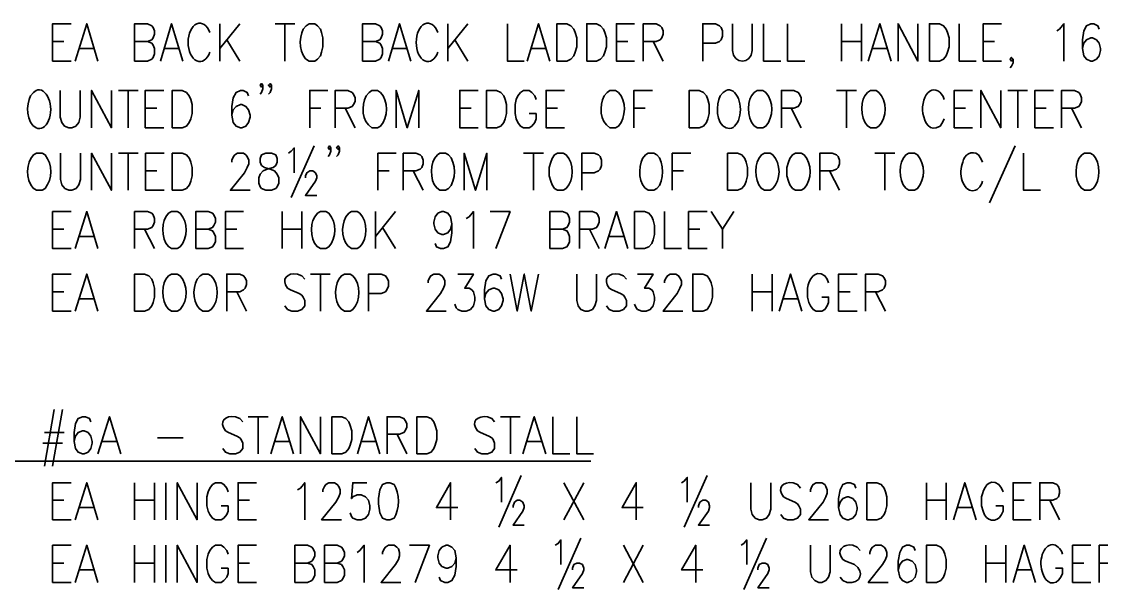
# Model space of a CAD drawing. Header units: inches. Extents: x 5 to 516, y -193 to 129.
# Drawn here: x 186.9 to 197.79, y -94.94 to -89.2 of the extents above; entities that cross this region are included whole.
import ezdxf

# ---------------------------------------------------------------- set-up
doc = ezdxf.new("R2010")
doc.units = ezdxf.units.IN
doc.header["$MEASUREMENT"] = 0
doc.layers.add('PDF3_Geometry', color=7, linetype='Continuous')

msp = doc.modelspace()

# ---------------------------------------------------------------- linework, layer by layer
at = {"layer": 'PDF3_Geometry', "lineweight": 35}
for points in [[(187.3966188, -89.6031076), (187.2099641, -89.6031076), (187.2099641, -89.226465), (187.3966188, -89.226465)], [(187.4366138, -89.6031076), (187.553273, -89.226465), (187.666599, -89.6031076)], [(188.0365713, -89.6031076), (188.0365713, -89.226465), (188.1665629, -89.226465), (188.2098935, -89.2464638), (188.223226, -89.2631294), (188.2365584, -89.2997937), (188.2365584, -89.3331249), (188.223226, -89.3697892), (188.2098935, -89.3897879), (188.1665629, -89.4064535), (188.0365713, -89.4064535)], [(188.2965576, -89.6031076), (188.4098836, -89.226465), (188.5232097, -89.6031076)], [(189.0965076, -89.2264634), (188.8965205, -89.4764474)], [(188.8965218, -89.2264634), (188.8965218, -89.6031059)], [(189.4531471, -89.2264634), (189.6531343, -89.2264634)], [(189.5531434, -89.2264634), (189.5531434, -89.6031059)], [(189.7964614, -89.6031059), (189.8531244, -89.6031059), (189.8797894, -89.5831072), (189.9097875, -89.549776), (189.92312, -89.5131117), (189.9364524, -89.4597818), (189.9364524, -89.3697876), (189.92312, -89.3164576), (189.9097875, -89.2797933), (189.8797894, -89.2464621), (189.8531244, -89.2264634), (189.7964614, -89.2264634), (189.7664633, -89.2464621), (189.7364653, -89.2797933)], [(190.3364252, -89.6031076), (190.3364252, -89.226465), (190.4664168, -89.226465), (190.5097474, -89.2464638), (190.5230799, -89.2631294), (190.5364123, -89.2997937), (190.5364123, -89.3331249), (190.5230799, -89.3697892), (190.5097474, -89.3897879), (190.4664168, -89.4064535), (190.3364252, -89.4064535)], [(190.5964115, -89.6031076), (190.7097375, -89.226465), (190.8230636, -89.6031076)], [(191.3963615, -89.2264634), (191.1963744, -89.4764474)], [(191.1963757, -89.2264634), (191.1963757, -89.6031059)], [(191.7963332, -89.2264634), (191.7963332, -89.6031059), (191.9663223, -89.6031059)], [(191.996319, -89.6031076), (192.1096451, -89.226465), (192.2229711, -89.6031076)], [(193.079587, -89.6031076), (192.8962654, -89.6031076), (192.8962654, -89.226465), (193.079587, -89.226465)], [(193.1662473, -89.6031076), (193.1662473, -89.226465), (193.2962389, -89.226465), (193.3362364, -89.2464638), (193.352902, -89.2631294), (193.3662344, -89.2997937), (193.3662344, -89.3331249), (193.352902, -89.3697892), (193.3362364, -89.3897879), (193.2962389, -89.4064535), (193.1662473, -89.4064535)], [(193.7662047, -89.6031076), (193.7662047, -89.226465), (193.8961964, -89.226465), (193.9361938, -89.2464638), (193.9528594, -89.2631294), (193.9661919, -89.2997937), (193.9661919, -89.3531236), (193.9528594, -89.3897879), (193.9361938, -89.4064535), (193.8961964, -89.4231191), (193.7662047, -89.4231191)], [(194.0661868, -89.2264634), (194.0661868, -89.4964461)], [(194.266174, -89.4964461), (194.266174, -89.2264634)], [(194.3795009, -89.2264634), (194.3795009, -89.6031059), (194.5528231, -89.6031059)], [(194.6228189, -89.2264634), (194.6228189, -89.6031059), (194.7961411, -89.6031059)], [(195.166119, -89.2264634), (195.166119, -89.6031059)], [(195.3661049, -89.2264634), (195.3661049, -89.6031059)], [(195.4361009, -89.6031076), (195.5527601, -89.226465), (195.6660862, -89.6031076)], [(195.736083, -89.6031076), (195.736083, -89.226465), (195.9360702, -89.6031076), (195.9360702, -89.226465)], [(196.3527088, -89.2264634), (196.3527088, -89.6031059), (196.5226979, -89.6031059)], [(196.7793484, -89.6031076), (196.5960268, -89.6031076), (196.5960268, -89.226465), (196.7793484, -89.226465)], [(197.3359764, -89.2997925), (197.3659745, -89.2797937), (197.409305, -89.2264638), (197.409305, -89.6031063)], [(197.7659483, -89.2797945), (197.7526158, -89.2464633), (197.7092853, -89.2264646), (197.6792872, -89.2264646), (197.6359566, -89.2464633), (197.6092917, -89.2997933), (197.5959592, -89.3897875), (197.5959592, -89.4764486), (197.6092917, -89.5497772), (197.6359566, -89.5831084), (197.6792872, -89.6031072), (197.6959528, -89.6031072), (197.7359502, -89.5831084), (197.7659483, -89.5497772), (197.7792808, -89.4964473), (197.7792808, -89.4764486), (197.7659483, -89.4231187), (197.7359502, -89.3897875), (197.6959528, -89.3697888), (197.6792872, -89.3697888), (197.6359566, -89.3897875), (197.6092917, -89.4231187), (197.5959592, -89.4764486)], [(187.2099641, -89.4064513), (187.3232902, -89.4064513)], [(188.1665678, -89.4064513), (188.2098984, -89.4231169), (188.2232308, -89.4431156), (188.2365633, -89.4764468), (188.2365633, -89.5297768), (188.2232308, -89.5664411), (188.2098984, -89.5831067), (188.1665678, -89.6031054), (188.0365761, -89.6031054)], [(188.9665111, -89.3897864), (189.0965028, -89.6031061)], [(190.4664149, -89.4064513), (190.5097455, -89.4231169), (190.523078, -89.4431156), (190.5364104, -89.4764468), (190.5364104, -89.5297768), (190.523078, -89.5664411), (190.5097455, -89.5831067), (190.4664149, -89.6031054), (190.3364233, -89.6031054)], [(191.266365, -89.3897864), (191.3963567, -89.6031061)], [(192.8962654, -89.4064513), (193.0095914, -89.4064513)], [(193.2662368, -89.4064513), (193.3662304, -89.6031054)], [(195.166119, -89.4064513), (195.3661062, -89.4064513)], [(196.5960268, -89.4064513), (196.7093529, -89.4064513)], [(187.479946, -89.4764474), (187.6232701, -89.4764474)], [(188.3365534, -89.4764474), (188.4798775, -89.4764474)], [(190.6364073, -89.4764474), (190.7797314, -89.4764474)], [(192.0363148, -89.4764474), (192.179639, -89.4764474)], [(195.4794331, -89.4764474), (195.6227572, -89.4764474)], [(196.8960089, -89.5831063), (196.8793433, -89.603105), (196.8660109, -89.5831063), (196.8793433, -89.5664407), (196.8960089, -89.5831063), (196.8960089, -89.6197706), (196.8793433, -89.6564349), (196.8660109, -89.6731005)], [(189.3298233, -89.8464256), (189.3164908, -89.8664243), (189.3031583, -89.8464256), (189.3164908, -89.82976), (189.3298233, -89.8464256), (189.3298233, -89.8830899), (189.3164908, -89.9197542), (189.3031583, -89.9364198)], [(189.4164877, -89.8464256), (189.4031552, -89.8664243), (189.3864896, -89.8464256), (189.4031552, -89.82976), (189.4164877, -89.8464256), (189.4164877, -89.8830899), (189.4031552, -89.9197542), (189.3864896, -89.9364198)], [(187.0433081, -89.8997533), (187.0166432, -89.919752), (186.9866451, -89.9530832)], [(187.2866193, -89.8997533), (187.2866193, -90.169736), (187.3032849, -90.2230659), (187.3299499, -90.2597302), (187.3732805, -90.2763958), (187.4032785, -90.2763958), (187.443276, -90.2597302), (187.473274, -90.2230659), (187.4866065, -90.169736), (187.4866065, -89.8997533)], [(187.6032698, -90.2763975), (187.6032698, -89.8997549), (187.803257, -90.2763975), (187.803257, -89.8997549)], [(187.8732517, -89.8997533), (188.0732388, -89.8997533)], [(187.973248, -89.8997533), (187.973248, -90.2763958)], [(188.3298882, -90.2763975), (188.1432335, -90.2763975), (188.1432335, -89.8997549), (188.3298882, -89.8997549)], [(189.1865016, -89.9530844), (189.1731691, -89.9197532), (189.1298386, -89.8997545), (189.1031736, -89.8997545), (189.0598431, -89.9197532), (189.029845, -89.9730832), (189.0165125, -90.0630774), (189.0165125, -90.1497385), (189.029845, -90.2230671), (189.0598431, -90.2597314), (189.1031736, -90.276397), (189.1165061, -90.276397), (189.1598366, -90.2597314), (189.1865016, -90.2230671), (189.2031672, -90.1697372), (189.2031672, -90.1497385), (189.1865016, -90.0964086), (189.1598366, -90.0630774), (189.1165061, -90.0430787), (189.1031736, -90.0430787), (189.0598431, -90.0630774), (189.029845, -90.0964086), (189.0165125, -90.1497385)], [(189.8031274, -90.2763975), (189.8031274, -89.8997549), (189.986449, -89.8997549)], [(190.0597773, -90.2763975), (190.0597773, -89.8997549), (190.1864359, -89.8997549), (190.2297664, -89.9197537), (190.2430989, -89.9364192), (190.2597645, -89.9730836), (190.2597645, -90.0097479), (190.2430989, -90.0430791), (190.2297664, -90.0630778), (190.1864359, -90.0797434), (190.0597773, -90.0797434)], [(190.5164166, -89.919752), (190.4864185, -89.8997533), (190.4297555, -89.8997533), (190.4030905, -89.919752), (190.3730925, -89.9530832)], [(190.6730735, -90.2763975), (190.6730735, -89.8997549), (190.7863996, -90.2763975), (190.9030588, -89.8997549), (190.9030588, -90.2763975)], [(191.5030178, -90.2763975), (191.3163631, -90.2763975), (191.3163631, -89.8997549), (191.5030178, -89.8997549)], [(192.086313, -89.9897473), (192.0729805, -89.9530829), (192.0429824, -89.9197518), (192.0163175, -89.899753), (191.9596544, -89.899753), (191.9296563, -89.9197518), (191.9029914, -89.9530829), (191.8863258, -89.9897473), (191.8729933, -90.0430772), (191.8729933, -90.1330714), (191.8863258, -90.1864013), (191.9029914, -90.2230656), (191.9296563, -90.25973), (191.9596544, -90.2763956), (192.0163175, -90.2763956), (192.0429824, -90.25973), (192.0729805, -90.2230656), (192.086313, -90.1864013), (192.086313, -90.1330714), (192.0163175, -90.1330714)], [(192.372964, -90.2763975), (192.1863093, -90.2763975), (192.1863093, -89.8997549), (192.372964, -89.8997549)], [(192.91626, -89.919752), (192.886262, -89.8997533), (192.8295989, -89.8997533), (192.802934, -89.919752), (192.7729359, -89.9530832)], [(193.0729169, -90.2763975), (193.0729169, -89.8997549), (193.2595716, -89.8997549)], [(194.0028568, -89.8997533), (193.9728587, -89.919752), (193.9428606, -89.9530832)], [(194.4028319, -89.919752), (194.3728339, -89.8997533), (194.3161708, -89.8997533), (194.2861727, -89.919752), (194.2595078, -89.9530832)], [(194.5594888, -90.2763975), (194.5594888, -89.8997549), (194.6861474, -89.8997549), (194.7294779, -89.9197537), (194.7428104, -89.9364192), (194.759476, -89.9730836), (194.759476, -90.0097479), (194.7428104, -90.0430791), (194.7294779, -90.0630778), (194.6861474, -90.0797434), (194.5594888, -90.0797434)], [(195.1161209, -89.8997533), (195.3161081, -89.8997533)], [(195.2161104, -89.8997533), (195.2161104, -90.2763958)], [(195.5427632, -89.919752), (195.5160982, -89.8997533), (195.4594352, -89.8997533), (195.4294371, -89.919752), (195.4027722, -89.9530832)], [(196.4860322, -90.2763975), (196.3027107, -90.2763975), (196.3027107, -89.8997549), (196.4860322, -89.8997549)], [(196.5726925, -90.2763975), (196.5726925, -89.8997549), (196.7726797, -90.2763975), (196.7726797, -89.8997549)], [(196.8426744, -89.8997533), (197.0426616, -89.8997533)], [(196.9426707, -89.8997533), (196.9426707, -90.2763958)], [(197.3026474, -90.2763975), (197.1159927, -90.2763975), (197.1159927, -89.8997549), (197.3026474, -89.8997549)], [(197.3859745, -90.2763975), (197.3859745, -89.8997549), (197.5159662, -89.8997549), (197.5592968, -89.9197537), (197.5726292, -89.9364192), (197.5859617, -89.9730836), (197.5859617, -90.0097479), (197.5726292, -90.0430791), (197.5592968, -90.0630778), (197.5159662, -90.0797434), (197.3859745, -90.0797434)], [(188.1432335, -90.0797446), (188.2598927, -90.0797446)], [(189.8031274, -90.0797446), (189.9164534, -90.0797446)], [(190.1597736, -90.0797446), (190.2597672, -90.2763987)], [(191.3163631, -90.0797446), (191.4296892, -90.0797446)], [(192.1863093, -90.0797446), (192.3029685, -90.0797446)], [(193.0729169, -90.0797446), (193.186243, -90.0797446)], [(194.6594851, -90.0797446), (194.7594787, -90.2763987)], [(196.3027107, -90.0797446), (196.4160367, -90.0797446)], [(197.1159927, -90.0797446), (197.2293187, -90.0797446)], [(197.4859708, -90.0797446), (197.5859644, -90.2763987)], [(190.4297555, -90.2763958), (190.4864185, -90.2763958), (190.5164166, -90.2597302)], [(192.8295989, -90.2763958), (192.886262, -90.2763958), (192.91626, -90.2597302)], [(194.3161708, -90.2763958), (194.3728339, -90.2763958), (194.4028319, -90.2597302)], [(195.4594352, -90.2763958), (195.5160982, -90.2763958), (195.5427632, -90.2597302)], [(196.1593838, -90.25973), (196.1860488, -90.2230656), (196.2027144, -90.1864013)], [(189.5898096, -90.5330474), (189.6164746, -90.5130487), (189.6464727, -90.4797175), (189.6464727, -90.7297015)], [(189.6164735, -90.9796842), (189.8464587, -90.4597175)], [(190.0164451, -90.4797163), (190.0031127, -90.4963819), (189.9897802, -90.4797163), (190.0031127, -90.4597175), (190.0164451, -90.4797163), (190.0164451, -90.5130475), (190.0031127, -90.5497118), (189.9897802, -90.5663774)], [(190.1031095, -90.4797163), (190.089777, -90.4963819), (190.0731114, -90.4797163), (190.089777, -90.4597175), (190.1031095, -90.4797163), (190.1031095, -90.5130475), (190.089777, -90.5497118), (190.0731114, -90.5663774)], [(196.9160068, -90.4597184), (196.6593566, -91.0330149)], [(187.2899557, -90.5330474), (187.2899557, -90.799697), (187.3032882, -90.8530269), (187.3332863, -90.8896912), (187.3732837, -90.9063568), (187.4032818, -90.9063568), (187.4466123, -90.8896912), (187.4732773, -90.8530269), (187.4899429, -90.799697), (187.4899429, -90.5330474)], [(187.6032698, -90.9063552), (187.6032698, -90.5330458), (187.803257, -90.9063552), (187.803257, -90.5330458)], [(187.8732517, -90.5330474), (188.0732388, -90.5330474)], [(187.973248, -90.5330474), (187.973248, -90.9063568)], [(188.3332246, -90.9063552), (188.1465699, -90.9063552), (188.1465699, -90.5330458), (188.3332246, -90.5330458)], [(189.0165092, -90.6230414), (189.0165092, -90.6030426), (189.0331748, -90.5663783), (189.0465073, -90.5497127), (189.0731723, -90.5330471), (189.1331684, -90.5330471), (189.1598334, -90.5497127), (189.1731659, -90.5663783), (189.1898315, -90.6030426), (189.1898315, -90.639707), (189.1731659, -90.6763713), (189.1465009, -90.7297012), (189.0031768, -90.9063565), (189.2031639, -90.9063565)], [(190.4897492, -90.9063552), (190.4897492, -90.5330458), (190.6730708, -90.5330458)], [(190.7463991, -90.9063552), (190.7463991, -90.5330458), (190.8730577, -90.5330458), (190.9163882, -90.5497114), (190.9330538, -90.566377), (190.9463863, -90.6030413), (190.9463863, -90.6397056), (190.9330538, -90.6763699), (190.9163882, -90.6930355), (190.8730577, -90.7097011), (190.7463991, -90.7097011)], [(191.2030384, -90.549713), (191.1730404, -90.5330474), (191.1163773, -90.5330474), (191.0897124, -90.549713), (191.0597143, -90.5863773)], [(191.3596953, -90.9063552), (191.3596953, -90.5330458), (191.4730214, -90.9063552), (191.5896806, -90.5330458), (191.5896806, -90.9063552)], [(191.9596596, -90.5330474), (192.1596468, -90.5330474)], [(192.0596491, -90.5330474), (192.0596491, -90.9063568)], [(192.3896282, -90.549713), (192.3596301, -90.5330474), (192.3029671, -90.5330474), (192.272969, -90.549713), (192.2463041, -90.5863773), (192.2329716, -90.6230416), (192.216306, -90.6763715), (192.216306, -90.7630326), (192.2329716, -90.8163626), (192.2463041, -90.8530269), (192.272969, -90.8896912), (192.3029671, -90.9063568), (192.3596301, -90.9063568), (192.3896282, -90.8896912)], [(192.5462851, -90.9063552), (192.5462851, -90.5330458), (192.6729437, -90.5330458), (192.7162742, -90.5497114), (192.7329398, -90.566377), (192.7462723, -90.6030413), (192.7462723, -90.6563712), (192.7329398, -90.6930355), (192.7162742, -90.7097011), (192.6729437, -90.7296998), (192.5462851, -90.7296998)], [(193.3028997, -90.549713), (193.2729017, -90.5330474), (193.2162386, -90.5330474), (193.1895737, -90.549713), (193.1595756, -90.5863773)], [(193.4595634, -90.9063552), (193.4595634, -90.5330458), (193.6462181, -90.5330458)], [(194.4728312, -90.549713), (194.4461663, -90.5330474), (194.3895032, -90.5330474), (194.3595052, -90.549713), (194.3328402, -90.5863773)], [(194.7894716, -90.549713), (194.7594736, -90.5330474), (194.7028105, -90.5330474), (194.6728125, -90.549713), (194.6461475, -90.5863773), (194.632815, -90.6230416), (194.6161494, -90.6763715), (194.6161494, -90.7630326), (194.632815, -90.8163626), (194.6461475, -90.8530269), (194.6728125, -90.8896912), (194.7028105, -90.9063568), (194.7594736, -90.9063568), (194.7894716, -90.8896912)], [(194.9461353, -90.9063552), (194.9461353, -90.5330458), (195.0727939, -90.5330458), (195.1161244, -90.5497114), (195.13279, -90.566377), (195.1461225, -90.6030413), (195.1461225, -90.6397056), (195.13279, -90.6763699), (195.1161244, -90.6930355), (195.0727939, -90.7097011), (194.9461353, -90.7097011)], [(195.5027606, -90.5330474), (195.7027478, -90.5330474)], [(195.6027569, -90.5330474), (195.6027569, -90.9063568)], [(196.5893609, -90.6230414), (196.5726953, -90.586377), (196.5460303, -90.5497127)], [(197.0026644, -90.5330474), (197.0026644, -90.9063568), (197.1726535, -90.9063568)], [(197.7026217, -90.549713), (197.6726236, -90.5330474), (197.6159606, -90.5330474), (197.5892957, -90.549713), (197.5592976, -90.5863773)], [(188.1465699, -90.7097023), (188.259896, -90.7097023)], [(189.7597952, -90.7830314), (189.7597952, -90.7630326), (189.7731277, -90.7297015), (189.8031257, -90.7097027), (189.8331238, -90.7097027), (189.8597888, -90.7297015), (189.8731213, -90.7630326), (189.8731213, -90.7830314), (189.8597888, -90.8163626), (189.7597952, -90.9596867), (189.8731213, -90.9596867)], [(190.4897492, -90.7097023), (190.6030753, -90.7097023)], [(190.8463955, -90.7097023), (190.946389, -90.9063564)], [(193.4595634, -90.7097023), (193.5728895, -90.7097023)], [(195.0461248, -90.7097023), (195.1461184, -90.9063564)], [(191.1163773, -90.9063568), (191.1730404, -90.9063568), (191.2030384, -90.8896912)], [(193.2162386, -90.9063568), (193.2729017, -90.9063568), (193.3028997, -90.8896912)], [(194.3895032, -90.9063568), (194.4461663, -90.9063568), (194.4728312, -90.8896912)], [(197.6159606, -90.9063568), (197.6726236, -90.9063568), (197.7026217, -90.8896912)], [(187.3966188, -91.4963205), (187.2099641, -91.4963205), (187.2099641, -91.1230111), (187.3966188, -91.1230111)], [(187.4366138, -91.4963205), (187.553273, -91.1230111), (187.666599, -91.4963205)], [(188.0365713, -91.4963205), (188.0365713, -91.1230111), (188.1665629, -91.1230111), (188.2098935, -91.1396767), (188.223226, -91.1563423), (188.2365584, -91.1930066), (188.2365584, -91.2296709), (188.223226, -91.2630021), (188.2098935, -91.2830008), (188.1665629, -91.2996664), (188.0365713, -91.2996664)], [(188.4965469, -91.1396749), (188.4665488, -91.1230093), (188.4098858, -91.1230093), (188.3798877, -91.1396749), (188.3532228, -91.1763392)], [(188.6532038, -91.4963205), (188.6532038, -91.1230111), (188.7798624, -91.1230111), (188.8231929, -91.1396767), (188.8365254, -91.1563423), (188.853191, -91.1930066), (188.853191, -91.2296709), (188.8365254, -91.2630021), (188.8231929, -91.2830008), (188.7798624, -91.2996664), (188.6532038, -91.2996664)], [(189.1365007, -91.4963205), (188.9531792, -91.4963205), (188.9531792, -91.1230111), (189.1365007, -91.1230111)], [(189.5231432, -91.1230093), (189.5231432, -91.4963187)], [(189.7231358, -91.1230093), (189.7231358, -91.4963187)], [(189.9964508, -91.1396749), (189.9664527, -91.1230093), (189.9097896, -91.1230093), (189.8797916, -91.1396749), (189.8531266, -91.1763392)], [(190.3097648, -91.1396749), (190.2797667, -91.1230093), (190.2231037, -91.1230093), (190.1964387, -91.1396749), (190.1664407, -91.1763392)], [(190.4664149, -91.1230093), (190.4664149, -91.4963187)], [(190.6664075, -91.1230093), (190.4664204, -91.3729933)], [(191.2363715, -91.2463365), (191.2230391, -91.2996664), (191.1963741, -91.3363307), (191.1530435, -91.3529963), (191.1363779, -91.3529963), (191.0963805, -91.3363307), (191.0663824, -91.2996664), (191.05305, -91.2463365), (191.05305, -91.2296709), (191.0663824, -91.176341), (191.0963805, -91.1396767), (191.1363779, -91.1230111), (191.1530435, -91.1230111), (191.1963741, -91.1396767), (191.2230391, -91.176341), (191.2363715, -91.2463365), (191.2363715, -91.3363307), (191.2230391, -91.4263249), (191.1963741, -91.4796549), (191.1530435, -91.4963205), (191.1230455, -91.4963205), (191.0797149, -91.4796549), (191.0663824, -91.4429905)], [(191.3796932, -91.1930054), (191.4096913, -91.1763398), (191.4530219, -91.1230098), (191.4530219, -91.4963192)], [(191.6796754, -91.4963205), (191.8229995, -91.1230111), (191.6230123, -91.1230111)], [(192.2229755, -91.4963205), (192.2229755, -91.1230111), (192.3529672, -91.1230111), (192.3962977, -91.1396767), (192.4096302, -91.1563423), (192.4229627, -91.1930066), (192.4229627, -91.2296709), (192.4096302, -91.2630021), (192.3962977, -91.2830008), (192.3529672, -91.2996664), (192.2229755, -91.2996664)], [(192.5229508, -91.4963205), (192.5229508, -91.1230111), (192.6529425, -91.1230111), (192.696273, -91.1396767), (192.7096055, -91.1563423), (192.722938, -91.1930066), (192.722938, -91.2296709), (192.7096055, -91.2630021), (192.696273, -91.2830008), (192.6529425, -91.2996664), (192.5229508, -91.2996664)], [(192.7796076, -91.4963205), (192.8962667, -91.1230111), (193.0095928, -91.4963205)], [(193.379565, -91.1230093), (193.379565, -91.4963187), (193.5528872, -91.4963187)], [(193.8095377, -91.4963205), (193.622883, -91.4963205), (193.622883, -91.1230111), (193.8095377, -91.1230111)], [(193.8528691, -91.1230093), (193.9661952, -91.2996646), (193.9661952, -91.4963187)], [(194.0795188, -91.1230093), (193.9661927, -91.2996646)], [(187.2099641, -91.2996642), (187.3232902, -91.2996642)], [(188.1365676, -91.2996642), (188.2365611, -91.4963183)], [(188.779864, -91.2996642), (188.8231945, -91.3163298), (188.836527, -91.3363285), (188.8531926, -91.3729929), (188.8531926, -91.4263228), (188.836527, -91.459654), (188.8231945, -91.4796527), (188.779864, -91.4963183), (188.6532054, -91.4963183)], [(188.9531792, -91.2996642), (189.0665052, -91.2996642)], [(189.5231432, -91.2996642), (189.7231303, -91.2996642)], [(190.536411, -91.2829993), (190.6664026, -91.496319)], [(192.3529653, -91.2996642), (192.3962958, -91.3163298), (192.4096283, -91.3363285), (192.4229608, -91.3729929), (192.4229608, -91.4263228), (192.4096283, -91.459654), (192.3962958, -91.4796527), (192.3529653, -91.4963183), (192.2229736, -91.4963183)], [(192.6229471, -91.2996642), (192.7229407, -91.4963183)], [(193.622883, -91.2996642), (193.7362091, -91.2996642)], [(187.479946, -91.3729933), (187.6232701, -91.3729933)], [(192.822933, -91.3729933), (192.9662571, -91.3729933)], [(188.4098858, -91.4963187), (188.4665488, -91.4963187), (188.4965469, -91.4796531)], [(189.9097896, -91.4963187), (189.9664527, -91.4963187), (189.9964508, -91.4796531)], [(190.2231037, -91.4963187), (190.2797667, -91.4963187), (190.3097648, -91.4796531)], [(187.3966188, -92.1262782), (187.2099641, -92.1262782), (187.2099641, -91.7529688), (187.3966188, -91.7529688)], [(187.4366138, -92.1262782), (187.553273, -91.7529688), (187.666599, -92.1262782)], [(188.4965469, -91.769636), (188.4665488, -91.7529704), (188.4098858, -91.7529704), (188.3798877, -91.769636), (188.3532228, -91.8063003)], [(188.809861, -91.769636), (188.7798629, -91.7529704), (188.7231999, -91.7529704), (188.6965349, -91.769636), (188.6665368, -91.8063003)], [(188.9665111, -92.1262782), (188.9665111, -91.7529688), (189.0965028, -91.7529688), (189.1365002, -91.7696344), (189.1531658, -91.7896331), (189.1664983, -91.8229643), (189.1664983, -91.8596286), (189.1531658, -91.8962929), (189.1365002, -91.9129585), (189.0965028, -91.9329572), (188.9665111, -91.9329572)], [(189.7531292, -91.8062981), (189.7231311, -91.7696338), (189.6798006, -91.7529682)], [(189.8097933, -91.7529704), (190.0097805, -91.7529704)], [(189.9097896, -91.7529704), (189.9097896, -92.1262798)], [(190.2364356, -91.769636), (190.2097707, -91.7529704), (190.1531077, -91.7529704), (190.1231096, -91.769636), (190.0964446, -91.8063003)], [(190.3964257, -92.1262782), (190.3964257, -91.7529688), (190.5230842, -91.7529688), (190.5664148, -91.7696344), (190.5797472, -91.7896331), (190.5964128, -91.8229643), (190.5964128, -91.8762942), (190.5797472, -91.9129585), (190.5664148, -91.9329572), (190.5230842, -91.9496228), (190.3964257, -91.9496228)], [(190.9963831, -91.8429644), (190.9963831, -91.8229656), (191.0097156, -91.7896344), (191.0230481, -91.7696357), (191.0530462, -91.7529701), (191.1097092, -91.7529701), (191.1363741, -91.7696357), (191.1530397, -91.7896344), (191.1663722, -91.8229656), (191.1663722, -91.85963), (191.1530397, -91.8962943), (191.1230417, -91.9496242), (190.9797175, -92.1262795), (191.1797047, -92.1262795)], [(191.2963652, -91.7529704), (191.4530219, -91.7529704), (191.3663608, -91.8962945), (191.4096913, -91.8962945), (191.4363563, -91.9129601), (191.4530219, -91.9329589), (191.4663543, -91.9862888), (191.4663543, -92.01962), (191.4530219, -92.0729499), (191.4230238, -92.1096142), (191.3796932, -92.1262798), (191.3363627, -92.1262798), (191.2963652, -92.1096142), (191.2796996, -92.0929486), (191.2663672, -92.0562843)], [(191.7363395, -91.8062981), (191.723007, -91.7696338), (191.6796764, -91.7529682), (191.6530115, -91.7529682), (191.6096809, -91.7696338), (191.5796829, -91.8229637), (191.5663504, -91.912958), (191.5663504, -92.0029522), (191.5796829, -92.0729477), (191.6096809, -92.109612), (191.6530115, -92.1262776), (191.666344, -92.1262776), (191.7096745, -92.109612), (191.7363395, -92.0729477), (191.7530051, -92.0196178), (191.7530051, -92.0029522), (191.7363395, -91.9496223), (191.7096745, -91.912958), (191.666344, -91.8962924), (191.6530115, -91.8962924), (191.6096809, -91.912958), (191.5796829, -91.9496223), (191.5663504, -92.0029522)], [(191.8229971, -91.7529704), (191.8963257, -92.1262798), (191.9663212, -91.7529704), (192.0363167, -92.1262798), (192.1096454, -91.7529704)], [(192.496287, -91.7529704), (192.496287, -92.01962), (192.5096194, -92.0729499), (192.5362844, -92.1096142), (192.5796149, -92.1262798), (192.609613, -92.1262798), (192.6529436, -92.1096142), (192.6796085, -92.0729499), (192.6962741, -92.01962), (192.6962741, -91.7529704)], [(192.9962549, -91.8062981), (192.9662568, -91.7696338), (192.9229263, -91.7529682)], [(193.1095831, -91.7529704), (193.2662398, -91.7529704), (193.1795787, -91.8962945), (193.2229092, -91.8962945), (193.2529073, -91.9129601), (193.2662398, -91.9329589), (193.2795722, -91.9862888), (193.2795722, -92.01962), (193.2662398, -92.0729499), (193.2362417, -92.1096142), (193.1962442, -92.1262798), (193.1529137, -92.1262798), (193.1095831, -92.1096142), (193.0962507, -92.0929486), (193.0795851, -92.0562843)], [(193.379565, -91.8429644), (193.379565, -91.8229656), (193.3962306, -91.7896344), (193.4095631, -91.7696357), (193.436228, -91.7529701), (193.4962242, -91.7529701), (193.5228892, -91.7696357), (193.5362216, -91.7896344), (193.5528872, -91.8229656), (193.5528872, -91.85963), (193.5362216, -91.8962943), (193.5095567, -91.9496242), (193.3662325, -92.1262795), (193.5662197, -92.1262795)], [(194.2661727, -91.7529704), (194.2661727, -92.1262798)], [(194.4661585, -91.7529704), (194.4661585, -92.1262798)], [(194.5361545, -92.1262782), (194.6528137, -91.7529688), (194.7661398, -92.1262782)], [(195.0361225, -91.8429644), (195.02279, -91.8063), (194.9961251, -91.7696357)], [(195.3227735, -92.1262782), (195.1361188, -92.1262782), (195.1361188, -91.7529688), (195.3227735, -91.7529688)], [(195.409437, -92.1262782), (195.409437, -91.7529688), (195.5360956, -91.7529688), (195.5794261, -91.7696344), (195.5960917, -91.7896331), (195.6094242, -91.8229643), (195.6094242, -91.8596286), (195.5960917, -91.8962929), (195.5794261, -91.9129585), (195.5360956, -91.9329572), (195.409437, -91.9329572)], [(189.579807, -91.8962924), (189.6098051, -91.912958), (189.6964662, -91.9496223), (189.7231311, -91.9662879), (189.7364636, -91.9862866), (189.7531292, -92.0196178), (189.7531292, -92.0729477), (189.7231311, -92.109612), (189.6798006, -92.1262776), (189.6231376, -92.1262776), (189.579807, -92.109612), (189.553142, -92.0729477)], [(192.8229327, -91.8962924), (192.8529308, -91.912958), (192.9362587, -91.9496223), (192.9662568, -91.9662879), (192.9795893, -91.9862866), (192.9962549, -92.0196178), (192.9962549, -92.0729477), (192.9662568, -92.109612), (192.9229263, -92.1262776), (192.8662632, -92.1262776), (192.8229327, -92.109612), (192.7962677, -92.0729477)], [(194.8228028, -91.8962943), (194.8228028, -91.9862885), (194.8361353, -92.0396184), (194.8528009, -92.0729496), (194.8794659, -92.1096139), (194.9094639, -92.1262795), (194.966127, -92.1262795), (194.9961251, -92.1096139), (195.02279, -92.0729496), (195.0361225, -92.0396184), (195.0361225, -91.9862885), (194.966127, -91.9862885)], [(187.2099641, -91.9329583), (187.3232902, -91.9329583)], [(187.479946, -92.0029544), (187.6232701, -92.0029544)], [(189.0665074, -91.9329583), (189.166501, -92.1262793)], [(194.2661727, -91.9329583), (194.4661598, -91.9329583)], [(194.5794867, -92.0029544), (194.7228109, -92.0029544)], [(195.1361188, -91.9329583), (195.252778, -91.9329583)], [(195.5094266, -91.9329583), (195.6094202, -92.1262793)], [(188.4098858, -92.1262798), (188.4665488, -92.1262798), (188.4965469, -92.1096142)], [(188.7231999, -92.1262798), (188.7798629, -92.1262798), (188.809861, -92.1096142)], [(190.1531077, -92.1262798), (190.2097707, -92.1262798), (190.2364356, -92.1096142)], [(187.2266256, -93.1195481), (187.126632, -93.6928447)], [(187.3099536, -93.1195481), (187.20996, -93.6928447)], [(187.5966038, -93.2462083), (187.5832713, -93.209544), (187.5399408, -93.1928784), (187.5099427, -93.1928784), (187.4666121, -93.209544), (187.4399472, -93.2628739), (187.4266147, -93.3528681), (187.4266147, -93.4428623), (187.4399472, -93.5128578), (187.4666121, -93.5495222), (187.5099427, -93.5661878), (187.5266083, -93.5661878), (187.5666057, -93.5495222), (187.5966038, -93.5128578), (187.6099363, -93.4595279), (187.6099363, -93.4428623), (187.5966038, -93.3895324), (187.5666057, -93.3528681), (187.5266083, -93.3362025), (187.5099427, -93.3362025), (187.4666121, -93.3528681), (187.4399472, -93.3895324), (187.4266147, -93.4428623)], [(187.6665999, -93.5661849), (187.783259, -93.1928755), (187.8965851, -93.5661849)], [(189.1265079, -93.2462083), (189.0965098, -93.209544), (189.0531793, -93.1928784)], [(189.1831652, -93.1928771), (189.3831524, -93.1928771)], [(189.2831615, -93.1928771), (189.2831615, -93.5661865)], [(189.4098217, -93.5661849), (189.5264809, -93.1928755), (189.639807, -93.5661849)], [(189.7098038, -93.5661849), (189.7098038, -93.1928755), (189.909791, -93.5661849), (189.909791, -93.1928755)], [(190.2830974, -93.5661849), (190.3964235, -93.1928755), (190.5097496, -93.5661849)], [(190.5830795, -93.5661849), (190.5830795, -93.1928755), (190.7097381, -93.1928755), (190.7530686, -93.2095411), (190.7664011, -93.2295398), (190.7830667, -93.262871), (190.7830667, -93.2995353), (190.7664011, -93.3361996), (190.7530686, -93.3528652), (190.7097381, -93.3695308), (190.5830795, -93.3695308)], [(191.6663434, -93.2462083), (191.6396785, -93.209544), (191.5963479, -93.1928784)], [(191.7263371, -93.1928771), (191.9263243, -93.1928771)], [(191.8263334, -93.1928771), (191.8263334, -93.5661865)], [(191.9529868, -93.5661849), (192.0663129, -93.1928755), (192.1829721, -93.5661849)], [(192.252969, -93.1928771), (192.252969, -93.5661865), (192.4262912, -93.5661865)], [(192.496287, -93.1928771), (192.496287, -93.5661865), (192.6662761, -93.5661865)], [(187.1266361, -93.3528671), (187.3266233, -93.3528671)], [(188.2665573, -93.4061949), (188.5265407, -93.4061949)], [(188.9531857, -93.3362025), (188.9831837, -93.3528681), (189.0665117, -93.3895324), (189.0965098, -93.406198), (189.1098423, -93.4228636), (189.1265079, -93.4595279), (189.1265079, -93.5128578), (189.0965098, -93.5495222), (189.0531793, -93.5661878), (188.9965162, -93.5661878), (188.9531857, -93.5495222), (188.9265207, -93.5128578)], [(190.6830691, -93.3695321), (190.7830627, -93.5661861)], [(191.4963543, -93.3362025), (191.5263524, -93.3528681), (191.6096804, -93.3895324), (191.6396785, -93.406198), (191.6530109, -93.4228636), (191.6663434, -93.4595279), (191.6663434, -93.5128578), (191.6396785, -93.5495222), (191.5963479, -93.5661878), (191.5396849, -93.5661878), (191.4963543, -93.5495222), (191.4663562, -93.5128578)], [(187.1099678, -93.459526), (187.309955, -93.459526)], [(187.709932, -93.4428611), (187.8532562, -93.4428611)], [(189.4531471, -93.4428611), (189.5964712, -93.4428611)], [(190.3264296, -93.4428611), (190.4664206, -93.4428611)], [(191.996319, -93.4428611), (192.1396432, -93.4428611)], [(185.4934061, -93.6428469), (192.6362816, -93.6428469)], [(187.3966188, -94.2328088), (187.2099641, -94.2328088), (187.2099641, -93.8594994), (187.3966188, -93.8594994)], [(187.4366138, -94.2328088), (187.553273, -93.8594994), (187.666599, -94.2328088)], [(188.0365713, -93.8595011), (188.0365713, -94.2328105)], [(188.2365639, -93.8595011), (188.2365639, -94.2328105)], [(188.3532217, -93.8595011), (188.3532217, -94.2328105)], [(188.4665431, -94.2328088), (188.4665431, -93.8594994), (188.6665303, -94.2328088), (188.6665303, -93.8594994)], [(188.9798498, -93.949495), (188.9665173, -93.9128307), (188.9365193, -93.8761664), (188.9098543, -93.8595008), (188.8531913, -93.8595008), (188.8231932, -93.8761664), (188.7965282, -93.9128307), (188.7798626, -93.949495), (188.7665302, -94.0028249), (188.7665302, -94.0928192), (188.7798626, -94.1461491), (188.7965282, -94.1794803), (188.8231932, -94.2161446), (188.8531913, -94.2328102), (188.9098543, -94.2328102), (188.9365193, -94.2161446), (188.9665173, -94.1794803), (188.9798498, -94.1461491), (188.9798498, -94.0928192), (188.9098543, -94.0928192)], [(189.266494, -94.2328088), (189.0798393, -94.2328088), (189.0798393, -93.8594994), (189.266494, -93.8594994)], [(189.6798036, -93.9294971), (189.7098017, -93.9128315), (189.7531322, -93.8595016), (189.7531322, -94.232811)], [(189.9364535, -93.949495), (189.9364535, -93.9294963), (189.9531191, -93.8961651), (189.9664516, -93.8761664), (189.9964497, -93.8595008), (190.0531127, -93.8595008), (190.0797777, -93.8761664), (190.0964433, -93.8961651), (190.1097757, -93.9294963), (190.1097757, -93.9661606), (190.0964433, -94.0028249), (190.0664452, -94.0561548), (189.923121, -94.2328102), (190.1231082, -94.2328102)], [(190.3797573, -93.8595011), (190.2364332, -93.8595011), (190.2231007, -94.0194908), (190.2364332, -94.0028252), (190.2797638, -93.9828265), (190.3230943, -93.9828265), (190.3664249, -94.0028252), (190.3964229, -94.0361564), (190.4097554, -94.0928194), (190.4097554, -94.1261506), (190.3964229, -94.1794805), (190.3664249, -94.2161449), (190.3230943, -94.2328105), (190.2797638, -94.2328105), (190.2364332, -94.2161449), (190.2231007, -94.1994793), (190.2097682, -94.1628149)], [(190.6530718, -93.8761667), (190.6097412, -93.8595011), (190.5797432, -93.8595011), (190.5364126, -93.8761667), (190.5097477, -93.9294966), (190.4964152, -94.0194908), (190.4964152, -94.0728207), (190.5097477, -94.1628149), (190.5364126, -94.2161449), (190.5797432, -94.2328105), (190.6097412, -94.2328105), (190.6530718, -94.2161449)], [(191.2230396, -94.2328105), (191.2230396, -93.8595011), (191.0797155, -94.109485), (191.2963682, -94.109485)], [(191.6796754, -93.8595011), (191.7096734, -93.8428355), (191.7363384, -93.8061711), (191.7363384, -94.0561551)], [(191.7096756, -94.3061379), (191.9363277, -93.7861712)], [(192.566283, -93.8595011), (192.3662958, -94.2328105)], [(192.3662972, -93.8595011), (192.5662844, -94.2328105)], [(193.0962512, -94.2328105), (193.0962512, -93.8595011), (192.9529271, -94.109485), (193.1662467, -94.109485)], [(193.552887, -93.8595011), (193.5795519, -93.8428355), (193.60955, -93.8061711), (193.60955, -94.0561551)], [(193.5795508, -94.3061379), (193.8095361, -93.7861712)], [(194.2528407, -93.8595011), (194.2528407, -94.1261506), (194.2661732, -94.1794805), (194.2961713, -94.2161449), (194.3361687, -94.2328105), (194.3661668, -94.2328105), (194.4094974, -94.2161449), (194.4361623, -94.1794805), (194.4528279, -94.1261506), (194.4528279, -93.8595011)], [(194.7528087, -93.9128322), (194.7228106, -93.8761679), (194.67948, -93.8595023)], [(194.852805, -93.949495), (194.852805, -93.9294963), (194.8661375, -93.8961651), (194.8794699, -93.8761664), (194.909468, -93.8595008), (194.966131, -93.8595008), (194.9961291, -93.8761664), (195.0094616, -93.8961651), (195.0227941, -93.9294963), (195.0227941, -93.9661606), (195.0094616, -94.0028249), (194.9794635, -94.0561548), (194.8361394, -94.2328102), (195.0361266, -94.2328102)], [(195.3094407, -93.9128322), (195.2961083, -93.8761679), (195.2527777, -93.8595023), (195.2227796, -93.8595023), (195.1794491, -93.8761679), (195.1527841, -93.9294978), (195.1361185, -94.019492), (195.1361185, -94.1094863), (195.1527841, -94.1794818), (195.1794491, -94.2161461), (195.2227796, -94.2328117), (195.2361121, -94.2328117), (195.2794427, -94.2161461), (195.3094407, -94.1794818), (195.3227732, -94.1261519), (195.3227732, -94.1094863), (195.3094407, -94.0561563), (195.2794427, -94.019492), (195.2361121, -94.0028264), (195.2227796, -94.0028264), (195.1794491, -94.019492), (195.1527841, -94.0561563), (195.1361185, -94.1094863)], [(196.0227264, -93.8595011), (196.0227264, -94.2328105)], [(196.222719, -93.8595011), (196.222719, -94.2328105)], [(196.2960447, -94.2328088), (196.4093708, -93.8594994), (196.5226968, -94.2328088)], [(197.0793305, -94.2328088), (196.8960089, -94.2328088), (196.8960089, -93.8594994), (197.0793305, -93.8594994)], [(197.1659908, -94.2328088), (197.1659908, -93.8594994), (197.2959825, -93.8594994), (197.3359799, -93.876165), (197.3526455, -93.8961637), (197.365978, -93.9294949), (197.365978, -93.9661593), (197.3526455, -94.0028236), (197.3359799, -94.0194892), (197.2959825, -94.0361548), (197.1659908, -94.0361548)], [(196.7960126, -93.949495), (196.779347, -93.9128307), (196.7526821, -93.8761664)], [(187.2099641, -94.036156), (187.3232902, -94.036156)], [(188.0365713, -94.036156), (188.2365584, -94.036156)], [(189.0798393, -94.036156), (189.1964985, -94.036156)], [(191.8529973, -94.109485), (191.8529973, -94.0928194), (191.8663298, -94.0561551), (191.8963279, -94.0361564), (191.9229928, -94.0361564), (191.9529909, -94.0561551), (191.9663234, -94.0928194), (191.9663234, -94.109485), (191.9529909, -94.1461493), (191.8529973, -94.2861404), (191.9663234, -94.2861404)], [(193.7228793, -94.109485), (193.7228793, -94.0928194), (193.7362118, -94.0561551), (193.7662099, -94.0361564), (193.796208, -94.0361564), (193.8228729, -94.0561551), (193.8362054, -94.0928194), (193.8362054, -94.109485), (193.8228729, -94.1461493), (193.7228793, -94.2861404), (193.8362054, -94.2861404)], [(194.5794865, -94.0028264), (194.6094845, -94.019492), (194.6961456, -94.0561563), (194.7228106, -94.0728219), (194.7361431, -94.0928207), (194.7528087, -94.1261519), (194.7528087, -94.1794818), (194.7228106, -94.2161461), (194.67948, -94.2328117), (194.622817, -94.2328117), (194.5794865, -94.2161461), (194.5528215, -94.1794818)], [(196.0227264, -94.036156), (196.2227136, -94.036156)], [(196.5793599, -94.0028249), (196.5793599, -94.0928192), (196.5960255, -94.1461491)], [(196.8960089, -94.036156), (197.009335, -94.036156)], [(197.2659803, -94.036156), (197.3659739, -94.2328101)], [(187.479946, -94.109485), (187.6232701, -94.109485)], [(196.3360405, -94.109485), (196.4793646, -94.109485)], [(196.779347, -94.1794803), (196.7960126, -94.1461491), (196.7960126, -94.0928192), (196.722684, -94.0928192)], [(187.3966188, -94.8661029), (187.2099641, -94.8661029), (187.2099641, -94.4894604), (187.3966188, -94.4894604)], [(187.4366138, -94.8661029), (187.553273, -94.4894604), (187.666599, -94.8661029)], [(188.0365713, -94.4894588), (188.0365713, -94.8661013)], [(188.2365639, -94.4894588), (188.2365639, -94.8661013)], [(188.3532217, -94.4894588), (188.3532217, -94.8661013)], [(188.4665431, -94.8661029), (188.4665431, -94.4894604), (188.6665303, -94.8661029), (188.6665303, -94.4894604)], [(188.9798498, -94.5794561), (188.9665173, -94.5427918), (188.9365193, -94.5094606), (188.9098543, -94.4894619), (188.8531913, -94.4894619), (188.8231932, -94.5094606), (188.7965282, -94.5427918), (188.7798626, -94.5794561), (188.7665302, -94.632786), (188.7665302, -94.7227803), (188.7798626, -94.7761102), (188.7965282, -94.8127745), (188.8231932, -94.8461057), (188.8531913, -94.8661044), (188.9098543, -94.8661044), (188.9365193, -94.8461057), (188.9665173, -94.8127745), (188.9798498, -94.7761102), (188.9798498, -94.7227803), (188.9098543, -94.7227803)], [(189.266494, -94.8661029), (189.0798393, -94.8661029), (189.0798393, -94.4894604), (189.266494, -94.4894604)], [(189.6531397, -94.8661029), (189.6531397, -94.4894604), (189.7797983, -94.4894604), (189.8231288, -94.5094591), (189.8364613, -94.5261247), (189.8531269, -94.562789), (189.8531269, -94.5961202), (189.8364613, -94.6327845), (189.8231288, -94.6494501), (189.7797983, -94.6694489), (189.6531397, -94.6694489)], [(189.953115, -94.8661029), (189.953115, -94.4894604), (190.0797736, -94.4894604), (190.1231041, -94.5094591), (190.1364366, -94.5261247), (190.1531022, -94.562789), (190.1531022, -94.5961202), (190.1364366, -94.6327845), (190.1231041, -94.6494501), (190.0797736, -94.6694489), (189.953115, -94.6694489)], [(190.2797678, -94.5627878), (190.3097659, -94.5427891), (190.3530965, -94.4894592), (190.3530965, -94.8661017)], [(190.536411, -94.5794561), (190.536411, -94.5627905), (190.5530766, -94.5261262), (190.5664091, -94.5094606), (190.5964071, -94.4894619), (190.6530702, -94.4894619), (190.6797351, -94.5094606), (190.6964007, -94.5261262), (190.7097332, -94.5627905), (190.7097332, -94.5961217), (190.6964007, -94.632786), (190.6664026, -94.6861159), (190.5230785, -94.8661044), (190.7230657, -94.8661044)], [(190.8663934, -94.8661029), (191.0097175, -94.4894604), (190.8097303, -94.4894604)], [(191.2797037, -94.6161189), (191.2663712, -94.6694489), (191.2363732, -94.7061132), (191.1963757, -94.7227788), (191.1797101, -94.7227788), (191.1363796, -94.7061132), (191.1097146, -94.6694489), (191.0963821, -94.6161189), (191.0963821, -94.5961202), (191.1097146, -94.5427903), (191.1363796, -94.5094591), (191.1797101, -94.4894604), (191.1963757, -94.4894604), (191.2363732, -94.5094591), (191.2663712, -94.5427903), (191.2797037, -94.6161189), (191.2797037, -94.7061132), (191.2663712, -94.7927743), (191.2363732, -94.8461042), (191.1963757, -94.8661029), (191.1663776, -94.8661029), (191.1230471, -94.8461042), (191.1097146, -94.812773)], [(191.8229971, -94.8661013), (191.8229971, -94.4894588), (191.6796729, -94.7394427), (191.8963257, -94.7394427)], [(192.2796396, -94.4894588), (192.3096377, -94.4727932), (192.3363026, -94.4361289), (192.3363026, -94.6861128)], [(192.3096331, -94.936099), (192.5362852, -94.4194654)], [(192.9662547, -94.4894588), (193.1662418, -94.8661013)], [(193.1662473, -94.4894588), (192.9662601, -94.8661013)], [(193.6962154, -94.8661013), (193.6962154, -94.4894588), (193.5528913, -94.7394427), (193.766211, -94.7394427)], [(194.1528512, -94.4894588), (194.1795162, -94.4727932), (194.2095142, -94.4361289), (194.2095142, -94.6861128)], [(194.1795151, -94.936099), (194.4095003, -94.4194654)], [(194.852805, -94.4894588), (194.852805, -94.7594415), (194.8661375, -94.8127714), (194.8961355, -94.8461026), (194.936133, -94.8661013), (194.966131, -94.8661013), (195.0094616, -94.8461026), (195.0361266, -94.8127714), (195.0527922, -94.7594415), (195.0527922, -94.4894588)], [(195.3527729, -94.5427899), (195.3227748, -94.5094587), (195.2794443, -94.48946)], [(195.4527624, -94.5794561), (195.4527624, -94.5627905), (195.4660949, -94.5261262), (195.4794274, -94.5094606), (195.5094255, -94.4894619), (195.5660885, -94.4894619), (195.5960866, -94.5094606), (195.6094191, -94.5261262), (195.6227515, -94.5627905), (195.6227515, -94.5961217), (195.6094191, -94.632786), (195.579421, -94.6861159), (195.4360968, -94.8661044), (195.636084, -94.8661044)], [(195.909405, -94.5427899), (195.8960725, -94.5094587), (195.852742, -94.48946), (195.8227439, -94.48946), (195.7794133, -94.5094587), (195.7527484, -94.5627886), (195.7360828, -94.6494497), (195.7360828, -94.739444), (195.7527484, -94.8127726), (195.7794133, -94.8461038), (195.8227439, -94.8661025), (195.8360764, -94.8661025), (195.8794069, -94.8461038), (195.909405, -94.8127726), (195.9227375, -94.7594427), (195.9227375, -94.739444), (195.909405, -94.6861141), (195.8794069, -94.6494497), (195.8360764, -94.6327841), (195.8227439, -94.6327841), (195.7794133, -94.6494497), (195.7527484, -94.6861141), (195.7360828, -94.739444)], [(196.6226907, -94.4894588), (196.6226907, -94.8661013)], [(196.8226765, -94.4894588), (196.8226765, -94.8661013)], [(196.8960089, -94.8661029), (197.009335, -94.4894604), (197.1226611, -94.8661029)], [(197.679288, -94.8661029), (197.4959664, -94.8661029), (197.4959664, -94.4894604), (197.679288, -94.4894604)], [(197.7659483, -94.8661029), (197.7659483, -94.4894604), (197.89594, -94.4894604), (197.9359374, -94.5094591), (197.952603, -94.5261247), (197.9659355, -94.562789), (197.9659355, -94.5961202), (197.952603, -94.6327845), (197.9359374, -94.6494501), (197.89594, -94.6694489), (197.7659483, -94.6694489)], [(195.1794507, -94.6327841), (195.2094488, -94.6494497), (195.2961099, -94.6861141)], [(187.2099641, -94.6694501), (187.3232902, -94.6694501)], [(187.479946, -94.7394427), (187.6232701, -94.7394427)], [(188.0365713, -94.6694501), (188.2365584, -94.6694501)], [(189.0798393, -94.6694501), (189.1964985, -94.6694501)], [(189.7797999, -94.6694501), (189.8231304, -94.6861157), (189.8364629, -94.7061144), (189.8531285, -94.7394456), (189.8531285, -94.7927755), (189.8364629, -94.8294398), (189.8231304, -94.8461054), (189.7797999, -94.8661041), (189.6531413, -94.8661041)], [(190.0797752, -94.6694501), (190.1231058, -94.6861157), (190.1364383, -94.7061144), (190.1531039, -94.7394456), (190.1531039, -94.7927755), (190.1364383, -94.8294398), (190.1231058, -94.8461054), (190.0797752, -94.8661041), (189.9531167, -94.8661041)], [(192.4529548, -94.7394427), (192.4529548, -94.7227771), (192.4662873, -94.6861128), (192.4962853, -94.6694472), (192.5229503, -94.6694472), (192.5529484, -94.6861128), (192.5662808, -94.7227771), (192.5662808, -94.7394427), (192.5529484, -94.7761071), (192.4529548, -94.9194312), (192.5662808, -94.9194312)], [(194.3228368, -94.7394427), (194.3228368, -94.7227771), (194.3361693, -94.6861128), (194.3661673, -94.6694472), (194.3961654, -94.6694472), (194.4228304, -94.6861128), (194.4361629, -94.7227771), (194.4361629, -94.7394427), (194.4228304, -94.7761071), (194.3228368, -94.9194312), (194.4361629, -94.9194312)], [(196.6226907, -94.6694501), (196.8226779, -94.6694501)], [(196.9360048, -94.7394427), (197.0793289, -94.7394427)], [(197.3793113, -94.8127745), (197.3959769, -94.7761102), (197.3959769, -94.7227803), (197.3226483, -94.7227803)], [(197.4959664, -94.6694501), (197.6092925, -94.6694501)], [(195.2227813, -94.8661025), (195.1794507, -94.8461038), (195.1527857, -94.8127726)]]:
    msp.add_lwpolyline(points, dxfattribs=at)
for points in [[(192.2963011, -89.6031076), (192.2963011, -89.226465), (192.3962947, -89.226465), (192.4362922, -89.2464638), (192.4662902, -89.279795), (192.4796227, -89.3164593), (192.4962883, -89.3697892), (192.4962883, -89.4597834), (192.4796227, -89.5131133), (192.4662902, -89.5497776), (192.4362922, -89.5831088), (192.3962947, -89.6031076)], [(192.5962833, -89.6031076), (192.5962833, -89.226465), (192.6962768, -89.226465), (192.7362743, -89.2464638), (192.7662724, -89.279795), (192.7796048, -89.3164593), (192.7962704, -89.3697892), (192.7962704, -89.4597834), (192.7796048, -89.5131133), (192.7662724, -89.5497776), (192.7362743, -89.5831088), (192.6962768, -89.6031076)], [(196.0527267, -89.6031076), (196.0527267, -89.226465), (196.1527203, -89.226465), (196.1960508, -89.2464638), (196.2227158, -89.279795), (196.2360483, -89.3164593), (196.2527139, -89.3697892), (196.2527139, -89.4597834), (196.2360483, -89.5131133), (196.2227158, -89.5497776), (196.1960508, -89.5831088), (196.1527203, -89.6031076)], [(188.4165518, -90.2763975), (188.4165518, -89.8997549), (188.5165454, -89.8997549), (188.5598759, -89.9197537), (188.5865409, -89.9530848), (188.6032065, -89.9897492), (188.616539, -90.0430791), (188.616539, -90.1330733), (188.6032065, -90.1864032), (188.5865409, -90.2230675), (188.5598759, -90.2597319), (188.5165454, -90.2763975)], [(191.586345, -90.2763975), (191.586345, -89.8997549), (191.6863386, -89.8997549), (191.7296692, -89.9197537), (191.7596672, -89.9530848), (191.7729997, -89.9897492), (191.7863322, -90.0430791), (191.7863322, -90.1330733), (191.7729997, -90.1864032), (191.7596672, -90.2230675), (191.7296692, -90.2597319), (191.6863386, -90.2763975)], [(193.629549, -90.2763975), (193.629549, -89.8997549), (193.7295426, -89.8997549), (193.7728731, -89.9197537), (193.8028712, -89.9530848), (193.8162037, -89.9897492), (193.8295362, -90.0430791), (193.8295362, -90.1330733), (193.8162037, -90.1864032), (193.8028712, -90.2230675), (193.7728731, -90.2597319), (193.7295426, -90.2763975)], [(188.4165518, -90.9063552), (188.4165518, -90.5330458), (188.5165454, -90.5330458), (188.5598759, -90.5497114), (188.589874, -90.5863757), (188.6032065, -90.62304), (188.616539, -90.6763699), (188.616539, -90.763031), (188.6032065, -90.8163609), (188.589874, -90.8530253), (188.5598759, -90.8896896), (188.5165454, -90.9063552)], [(189.3598236, -90.5330474), (189.316493, -90.549713), (189.3031605, -90.5863773), (189.3031605, -90.6230416), (189.316493, -90.6563728), (189.3464911, -90.6763715), (189.4031541, -90.6930371), (189.4464847, -90.7097027), (189.4731496, -90.746367), (189.4898152, -90.7830314), (189.4898152, -90.8363613), (189.4731496, -90.8730256), (189.4598171, -90.8896912), (189.4164866, -90.9063568), (189.3598236, -90.9063568), (189.316493, -90.8896912), (189.3031605, -90.8730256), (189.289828, -90.8363613), (189.289828, -90.7830314), (189.3031605, -90.746367), (189.3331586, -90.7097027), (189.373156, -90.6930371), (189.4331522, -90.6763715), (189.4598171, -90.6563728), (189.4731496, -90.6230416), (189.4731496, -90.5863773), (189.4598171, -90.549713), (189.4164866, -90.5330474)], [(194.0161887, -90.9063552), (194.0161887, -90.5330458), (194.1161823, -90.5330458), (194.1595128, -90.5497114), (194.1895109, -90.5863757), (194.2028434, -90.62304), (194.2161759, -90.6763699), (194.2161759, -90.763031), (194.2028434, -90.8163609), (194.1895109, -90.8530253), (194.1595128, -90.8896896), (194.1161823, -90.9063552)], [(193.0795829, -91.4963205), (193.0795829, -91.1230111), (193.1795765, -91.1230111), (193.222907, -91.1396767), (193.2529051, -91.176341), (193.2662376, -91.2096722), (193.2795701, -91.2630021), (193.2795701, -91.3529963), (193.2662376, -91.4063262), (193.2529051, -91.4429905), (193.222907, -91.4796549), (193.1795765, -91.4963205)], [(188.0365713, -92.1262782), (188.0365713, -91.7529688), (188.1365648, -91.7529688), (188.1798954, -91.7696344), (188.2098935, -91.8062987), (188.223226, -91.842963), (188.2365584, -91.8962929), (188.2365584, -91.9862871), (188.223226, -92.0396171), (188.2098935, -92.0729483), (188.1798954, -92.1096126), (188.1365648, -92.1262782)], [(193.6662152, -92.1262782), (193.6662152, -91.7529688), (193.7662088, -91.7529688), (193.8095393, -91.7696344), (193.8362043, -91.8062987), (193.8528699, -91.842963), (193.8662024, -91.8962929), (193.8662024, -91.9862871), (193.8528699, -92.0396171), (193.8362043, -92.0729483), (193.8095393, -92.1096126), (193.7662088, -92.1262782)], [(190.0264475, -93.5661849), (190.0264475, -93.1928755), (190.1264411, -93.1928755), (190.1664385, -93.2095411), (190.1964366, -93.2462054), (190.2097691, -93.2828697), (190.2264347, -93.3361996), (190.2264347, -93.4228608), (190.2097691, -93.4795238), (190.1964366, -93.512855), (190.1664385, -93.5495193), (190.1264411, -93.5661849)], [(190.8830549, -93.5661849), (190.8830549, -93.1928755), (190.9830485, -93.1928755), (191.026379, -93.2095411), (191.053044, -93.2462054), (191.0663765, -93.2828697), (191.0830421, -93.3361996), (191.0830421, -93.4228608), (191.0663765, -93.4795238), (191.053044, -93.512855), (191.026379, -93.5495193), (190.9830485, -93.5661849)], [(195.422769, -94.2328088), (195.422769, -93.8594994), (195.5227626, -93.8594994), (195.5660931, -93.876165), (195.5960912, -93.9128293), (195.6094237, -93.9494937), (195.6227562, -94.0028236), (195.6227562, -94.0928178), (195.6094237, -94.1461477), (195.5960912, -94.1794789), (195.5660931, -94.2161432), (195.5227626, -94.2328088)], [(196.0227264, -94.8661029), (196.0227264, -94.4894604), (196.12272, -94.4894604), (196.1660506, -94.5094591), (196.1960487, -94.5427903), (196.2093811, -94.5794546), (196.2227136, -94.6327845), (196.2227136, -94.7227788), (196.2093811, -94.7761087), (196.1960487, -94.812773), (196.1660506, -94.8461042), (196.12272, -94.8661029)]]:
    msp.add_lwpolyline(points, close=True, dxfattribs=at)
for points in [[(187.0466377, -90.9063568), (187.1033007, -90.9063568), (187.1332988, -90.8896912, 0.3485294118), (187.1332988, -90.549713), (187.1033007, -90.5330474), (187.0466377, -90.5330474), (187.0166396, -90.549713), (186.9899747, -90.5863773)], [(195.8460749, -90.9063568), (195.9027379, -90.9063568), (195.932736, -90.8896912, 0.3485294118), (195.932736, -90.549713), (195.9027379, -90.5330474), (195.8460749, -90.5330474), (195.8160768, -90.549713), (195.7894119, -90.5863773)]]:
    msp.add_lwpolyline(points, format="xyb", dxfattribs=at)
for centre, major_axis, ratio, start_param, end_param in [((188.6947752, -89.4146379), (-0.0001648, 0.1937736), 0.6094517972, 5.2432467338, 10.4619254823), ((190.9946291, -89.4146379), (-0.0001648, 0.1937745), 0.6094517972, 5.2432467116, 10.4619254604), ((187.0737644, -90.0889992), (-0.0032946, 0.1951047), 0.5976939544, 2.8492227901, 6.51906573), ((194.031271, -90.0889458), (-0.0032394, 0.1943135), 0.5933367509, 2.8646090436, 6.5039895418), ((196.1010513, -90.0884579), (-0.0004816, 0.19423), 0.6086080101, 5.2439443725, 8.0842171712), ((196.4860733, -90.7284984), (-0.0048608, 0.1838806), 0.6303144438, 0.9435152912, 4.1976692874), ((197.2946192, -94.6741591), (-0.0011437, 0.1901573), 0.6167250208, 5.2299477105, 8.4160749882)]:
    msp.add_ellipse(centre, major_axis=major_axis, ratio=ratio, start_param=start_param, end_param=end_param, dxfattribs=at)
for points in [[(189.7364653, -89.2797933), (189.691857, -89.3695653), (189.6892461, -89.5551646), (189.7964614, -89.6031059)], [(194.0661868, -89.4964461), (194.0762973, -89.6391036), (194.2560636, -89.6391592), (194.266174, -89.4964461)], [(190.5164166, -90.2597302), (190.5946894, -90.1780688), (190.5976892, -89.9983025), (190.5164166, -89.919752)], [(192.91626, -90.2597302), (192.9945883, -90.1780688), (192.9975326, -89.9983025), (192.91626, -89.919752)], [(194.4028319, -90.2597302), (194.4802159, -90.1668473), (194.4842156, -90.0110795), (194.4028319, -89.919752)], [(195.5427632, -90.2597302), (195.6244802, -90.1786243), (195.6281466, -89.9986914), (195.5427632, -89.919752)], [(186.9866451, -89.9530832), (186.9413147, -90.0397443), (186.9424257, -90.2318987), (187.0433081, -90.2763958)], [(190.3730925, -89.9530832), (190.3228735, -90.0540767), (190.3233734, -90.2126777), (190.4297555, -90.2763958)], [(192.7729359, -89.9530832), (192.7227169, -90.0540767), (192.7232169, -90.2126777), (192.8295989, -90.2763958)], [(193.9428606, -89.9530832), (193.897308, -90.0377445), (193.8987523, -90.2396204), (194.0028568, -90.2763958)], [(194.2595078, -89.9530832), (194.2049557, -90.035078), (194.2165105, -90.2387316), (194.3161708, -90.2763958)], [(195.4027722, -89.9530832), (195.3482201, -90.035078), (195.3597749, -90.2387316), (195.4594352, -90.2763958)], [(195.9860616, -90.1330714), (196.0055603, -90.2190659), (196.0503352, -90.3294477), (196.1593838, -90.25973)], [(196.5460303, -90.5497127), (196.4764792, -90.4956051), (196.4053171, -90.5506571), (196.3893737, -90.6230414)], [(186.9899747, -90.5863773), (186.9353115, -90.6684832), (186.9477552, -90.8688036), (187.0466377, -90.9063568)], [(191.0597143, -90.5863773), (191.0143283, -90.673094), (191.016106, -90.8618596), (191.1163773, -90.9063568)], [(191.2030384, -90.8896912), (191.2818112, -90.8204734), (191.2818112, -90.6189308), (191.2030384, -90.549713)], [(192.3896282, -90.8896912), (192.4693453, -90.8031967), (192.4693453, -90.6362074), (192.3896282, -90.549713)], [(193.1595756, -90.5863773), (193.1141896, -90.673094), (193.1159673, -90.8618596), (193.2162386, -90.9063568)], [(193.3028997, -90.8896912), (193.3816725, -90.8204734), (193.3816725, -90.6189308), (193.3028997, -90.549713)], [(194.3328402, -90.5863773), (194.2781771, -90.6684276), (194.2906207, -90.8688036), (194.3895032, -90.9063568)], [(194.4728312, -90.8896912), (194.5564925, -90.8023079), (194.5564925, -90.6370963), (194.4728312, -90.549713)], [(194.7894716, -90.8896912), (194.8691887, -90.8031967), (194.8691887, -90.6362074), (194.7894716, -90.549713)], [(195.7894119, -90.5863773), (195.7347487, -90.6684276), (195.7471924, -90.8688036), (195.8460749, -90.9063568)], [(197.5592976, -90.5863773), (197.5139116, -90.673094), (197.5156893, -90.8618596), (197.6159606, -90.9063568)], [(197.7026217, -90.8896912), (197.7813945, -90.8204734), (197.7813945, -90.6189308), (197.7026217, -90.549713)], [(188.4965469, -91.4796531), (188.5745419, -91.3839926), (188.5776528, -91.2356687), (188.4965469, -91.1396749)], [(189.9964508, -91.4796531), (190.0744458, -91.3839926), (190.0775567, -91.2356687), (189.9964508, -91.1396749)], [(190.3097648, -91.4796531), (190.3886486, -91.3936586), (190.3912596, -91.2255583), (190.3097648, -91.1396749)], [(188.3532228, -91.1763392), (188.2970597, -91.253612), (188.3121143, -91.4610987), (188.4098858, -91.4963187)], [(189.8531266, -91.1763392), (189.7969635, -91.253612), (189.8120181, -91.4611543), (189.9097896, -91.4963187)], [(190.1664407, -91.1763392), (190.1141662, -91.2753329), (190.1187215, -91.4338227), (190.2231037, -91.4963187)], [(188.4965469, -92.1096142), (188.5776528, -92.0136204), (188.5745419, -91.8652965), (188.4965469, -91.769636)], [(188.809861, -92.1096142), (188.8913558, -92.0237308), (188.8887448, -91.8556305), (188.809861, -91.769636)], [(189.6798006, -91.7529682), (189.5747518, -91.7374692), (189.5102559, -91.8038539), (189.579807, -91.8962924)], [(190.2364356, -92.1096142), (190.3217635, -92.0238419), (190.3192081, -91.8557971), (190.2364356, -91.769636)], [(192.9229263, -91.7529682), (192.8178774, -91.7374692), (192.7533816, -91.8038539), (192.8229327, -91.8962924)], [(194.9961251, -91.7696357), (194.8942982, -91.6998069), (194.835302, -91.8099665), (194.8228028, -91.8962943)], [(188.3532228, -91.8063003), (188.2991151, -91.8901283), (188.3086701, -92.0861157), (188.4098858, -92.1262798)], [(188.6665368, -91.8063003), (188.6158734, -91.9016275), (188.6185955, -92.0698945), (188.7231999, -92.1262798)], [(190.0964446, -91.8063003), (190.042337, -91.8900727), (190.0518919, -92.0861157), (190.1531077, -92.1262798)], [(189.0531793, -93.1928784), (188.9481304, -93.1773793), (188.8836346, -93.243764), (188.9531857, -93.3362025)], [(191.5963479, -93.1928784), (191.4980209, -93.1791015), (191.4166372, -93.2391532), (191.4963543, -93.3362025)], [(194.67948, -93.8595023), (194.5744312, -93.8440033), (194.5099354, -93.9103879), (194.5794865, -94.0028264)], [(196.7526821, -93.8761664), (196.6436335, -93.8064486), (196.5988586, -93.9168304), (196.5793599, -94.0028249)], [(190.6530718, -94.2161449), (190.7119569, -94.1367055), (190.7119569, -93.955606), (190.6530718, -93.8761667)], [(196.5960255, -94.1461491), (196.6219682, -94.2514757), (196.7334055, -94.2713633), (196.779347, -94.1794803)], [(195.2794443, -94.48946), (195.1820616, -94.4725722), (195.1062332, -94.5451786), (195.1794507, -94.6327841)], [(195.2961099, -94.6861141), (195.4039363, -94.7568317), (195.3625501, -94.8856013), (195.2227813, -94.8661025)], [(197.1959897, -94.7761102), (197.2207659, -94.8745483), (197.3203151, -94.9124903), (197.3793113, -94.8127745)]]:
    msp.add_open_spline(points, degree=3, dxfattribs=at)

doc.saveas('drawing.dxf')
